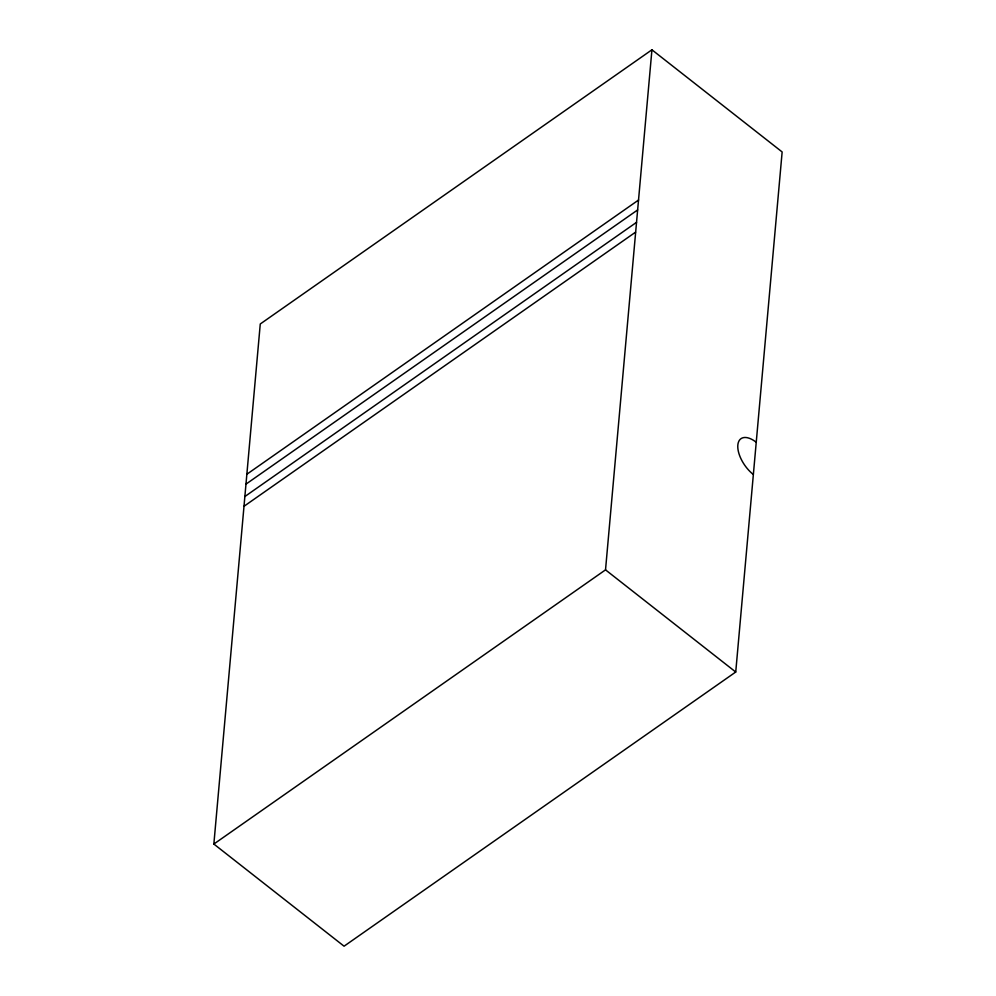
<?xml version="1.0" encoding="UTF-8"?>
<svg xmlns="http://www.w3.org/2000/svg" width="996" height="996" viewBox="0 0 996 996"><rect width="100%" height="100%" fill="white"/><g stroke="black" fill="none" stroke-linecap="round" stroke-linejoin="round"><path stroke-width="1.49" d="M213.854 844.048L260.267 323.986L651.932 49.8L782.146 151.952L735.733 672.014L344.068 946.2L213.854 844.048L605.518 569.861L651.932 49.8M246.946 474.183L638.61 199.997M245.975 484.131L637.639 209.944M244.879 496.518L636.544 222.332M243.92 506.342L635.585 232.155M605.518 569.861L735.733 672.014M753.287 474.47A24.066 12.164 55 0 1 737.837 445.013A24.066 12.164 55 0 1 756.3 442.311"/></g></svg>
